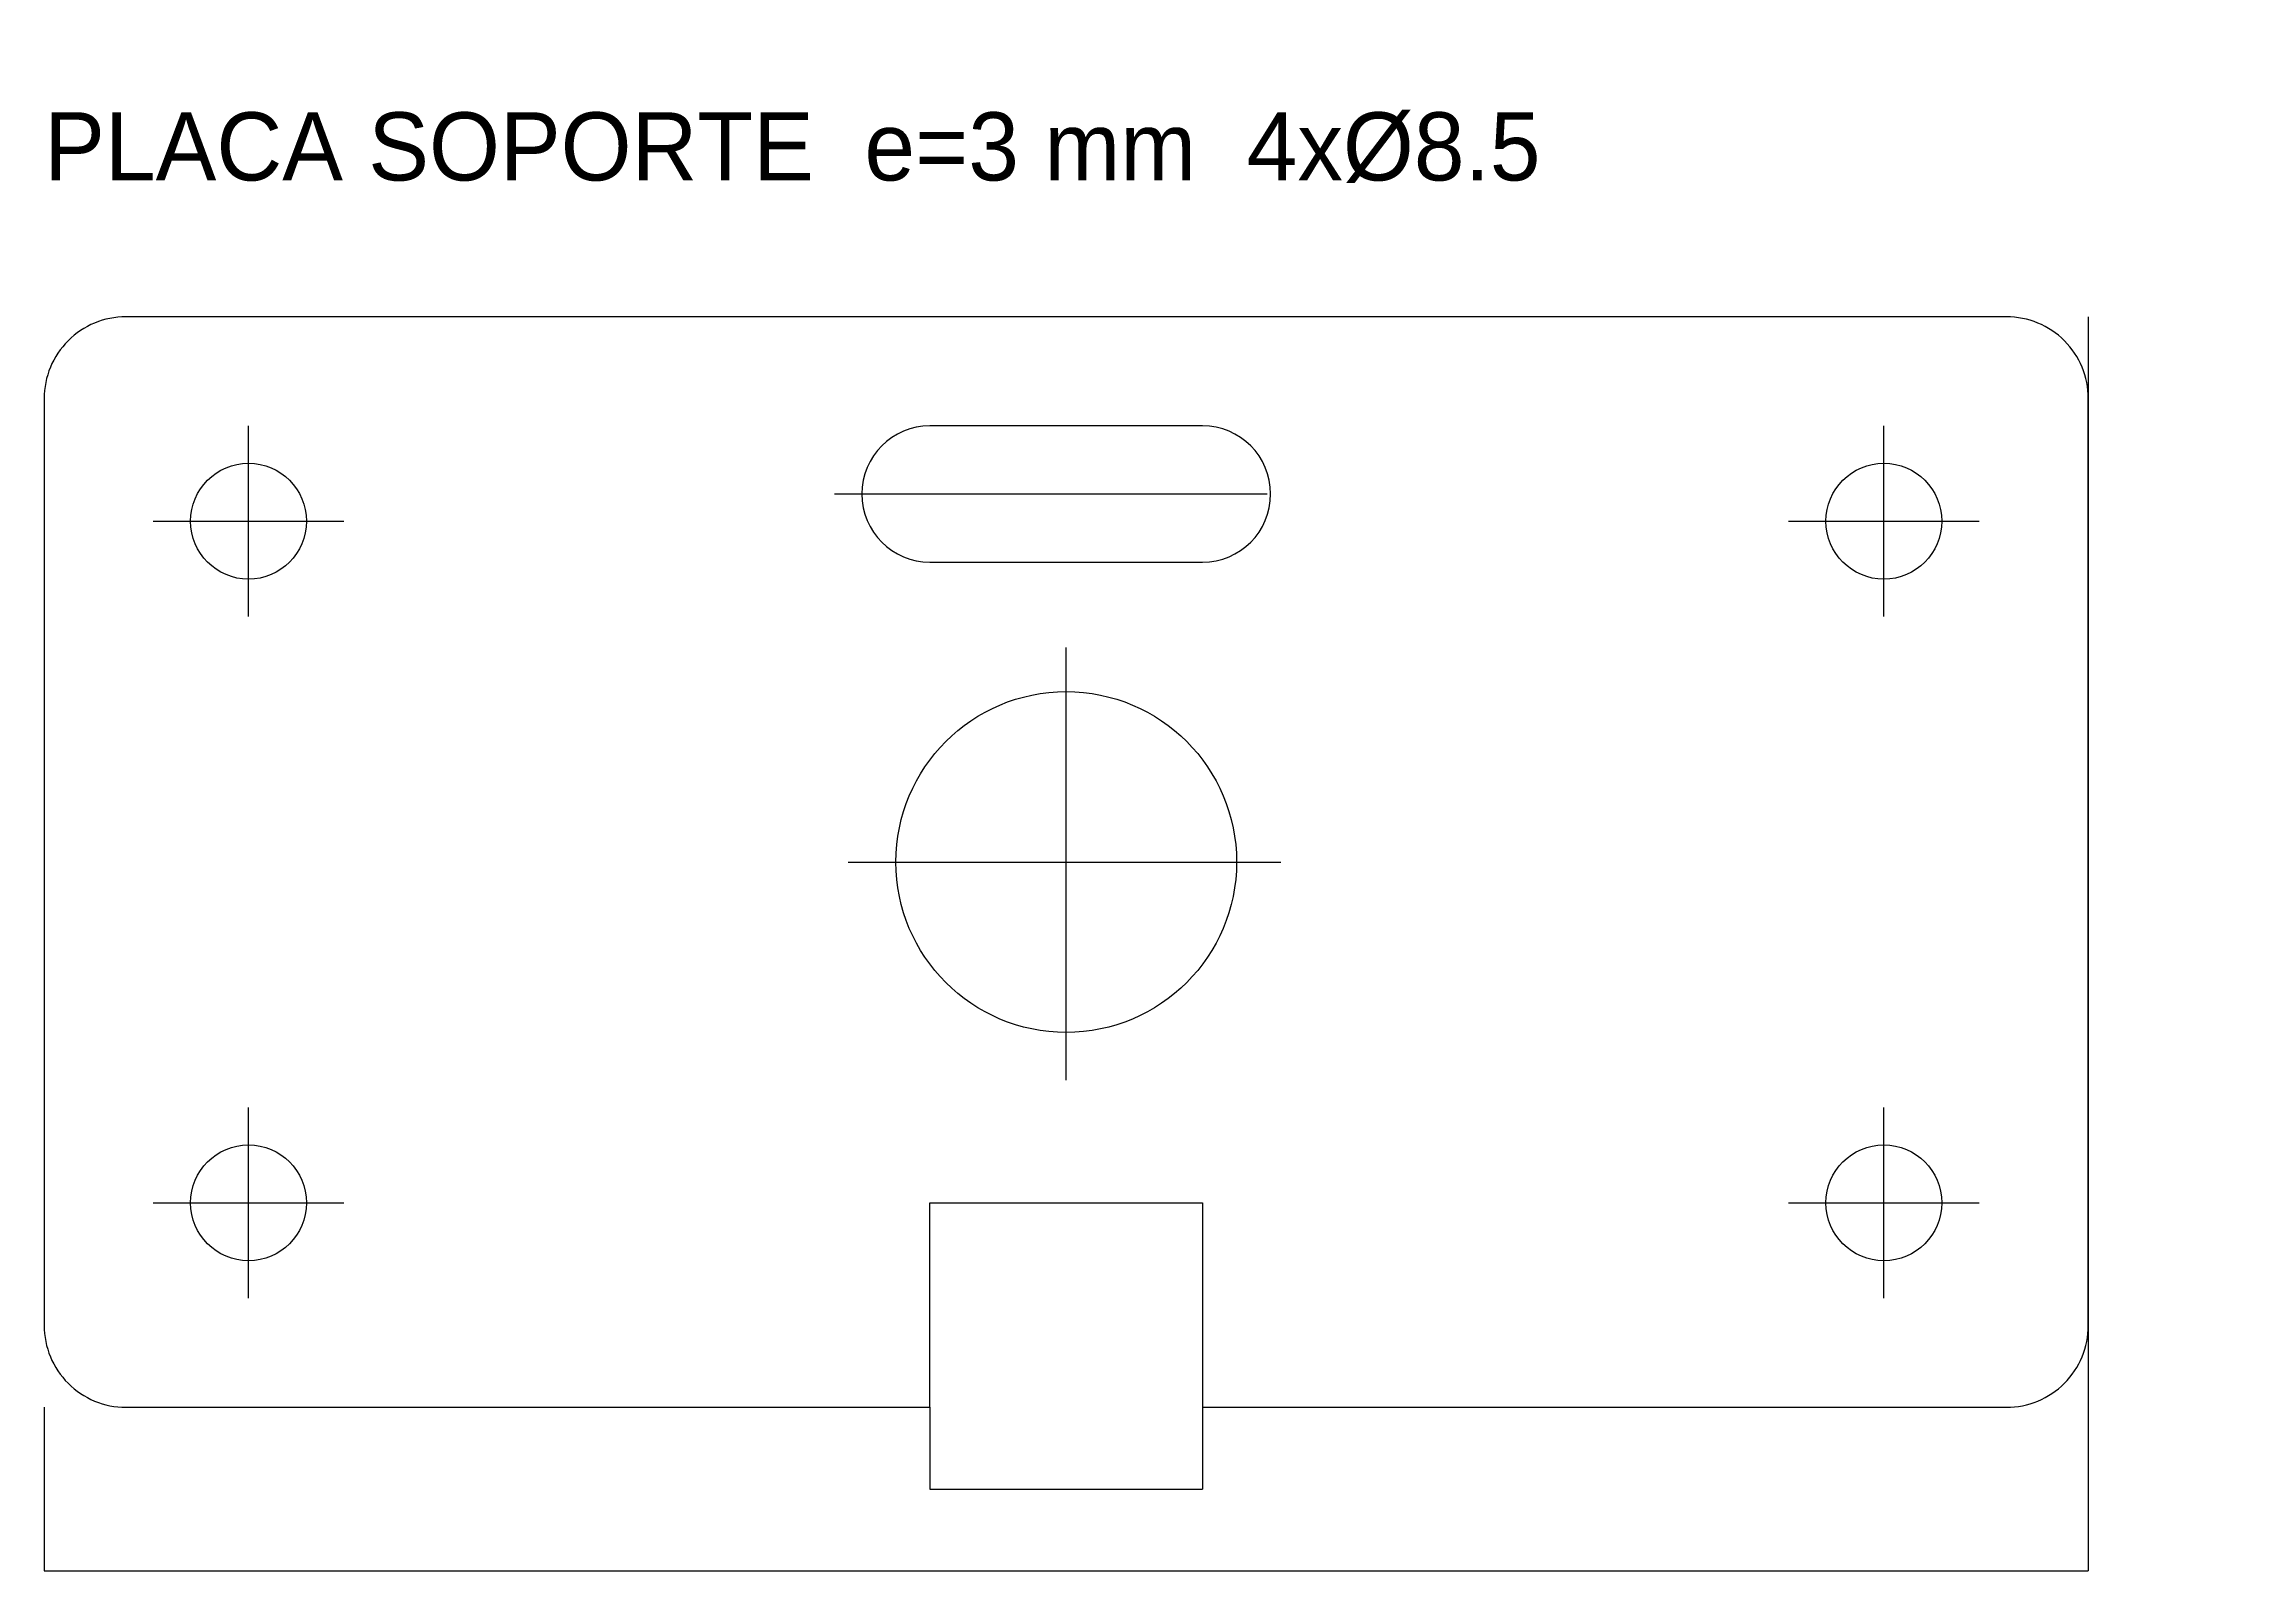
# Model space of a CAD drawing. Header units: millimetres. Extents: x 0 to 162, y -12 to 100.
import ezdxf

# ---------------------------------------------------------------- set-up
doc = ezdxf.new("R2010")
doc.units = ezdxf.units.MM
doc.linetypes.add('CENTER', pattern=[50.8, 31.75, -6.35, 6.35, -6.35])
doc.layers.get('0').update_dxf_attribs({"linetype": 'CONTINUOUS'})
for name, color, linetype in [('BARRENOS', 3, 'CONTINUOUS'), ('CONTORNO', 7, 'CONTINUOUS'), ('COTAS', 2, 'CONTINUOUS'), ('EJES', 1, 'CENTER'), ('TEXTO', 4, 'CONTINUOUS')]:
    doc.layers.add(name, color=color, linetype=linetype)
doc.dimstyles.get("Standard").update_dxf_attribs({"dimtxt": 0.18, "dimasz": 0.18, "dimexe": 1.25, "dimexo": 0.625, "dimtad": 1, "dimdsep": 46, "dimtxsty": 'Standard', "dimsah": 1, "dimcen": 0.09, "dimadec": 0, "dimazin": 0, "dimtfac": 1, "dimtofl": 0, "dimtmove": 0, "dimatfit": 3, "dimfxl": 0, "dimarcsym": 0})

# ---------------------------------------------------------------- blocks, each defined once
blk = doc.blocks.new('*D1')
for p, q in [((0, 0), (0, -12)), ((150, 0), (150, -12)), ((0, -12), (150, -12))]:
    blk.add_line(p, q)
blk = doc.blocks.new('*D2')
for p in [(150, 80), (150, 0), (150, 0)]:
    blk.add_line(p, (150, 0))
blk = doc.blocks.new('*D3')
for p, q in [((65, 0), (65, -6)), ((85, 0), (85, -6)), ((65, -6), (85, -6))]:
    blk.add_line(p, q)

msp = doc.modelspace()

# ---------------------------------------------------------------- linework, layer by layer
at = {"layer": 'BARRENOS'}
for centre, radius in [((15, 65), 4.25), ((135, 65), 4.25), ((75, 40), 12.5), ((15, 15), 4.25), ((135, 15), 4.25)]:
    msp.add_circle(centre, radius, dxfattribs=at)
at = {"layer": 'CONTORNO'}
for points in [[(6, 0), (65, 0), (65, 15), (85, 15), (85, 0), (144, 0, 0.4142136), (150, 6), (150, 74, 0.4142136), (144, 80), (6, 80, 0.4142136), (0, 74), (0, 6, 0.4142136)], [(65, 62), (85, 62, 1), (85, 72), (65, 72, 1)]]:
    msp.add_lwpolyline(points, format="xyb", close=True, dxfattribs=at)
at = {"layer": 'EJES'}
for p, q in [((15, 58), (15, 72)), ((135, 58), (135, 72)), ((58, 67), (92, 67)), ((8, 65), (22, 65)), ((128, 65), (142, 65)), ((75, 24), (75, 56)), ((59, 40), (91, 40)), ((15, 8), (15, 22)), ((135, 8), (135, 22)), ((8, 15), (22, 15)), ((128, 15), (142, 15))]:
    msp.add_line(p, q, dxfattribs=at)

# ---------------------------------------------------------------- texts
at = {"layer": 'TEXTO'}
msp.add_text('PLACA SOPORTE  e=3 mm  4x%%c8.5', height=5, dxfattribs=at).set_placement((0, 90))

# ---------------------------------------------------------------- dimensions: what is measured, and where the dimension line sits
at = {"layer": 'COTAS'}
for p1, p2, distance, picture in [((150, 0), (150, 80), -12, '*D2'), ((0, 0), (150, 0), -12, '*D1'), ((65, 0), (85, 0), -6, '*D3')]:
    dim = msp.add_aligned_dim(p1=p1, p2=p2, distance=distance, dimstyle='Standard', override={"dimpost": '<>'}, dxfattribs=at)
    dim.commit()
    dim.dimension.update_dxf_attribs({"geometry": picture, "text_midpoint": (0, 0)})

doc.saveas('drawing.dxf')
